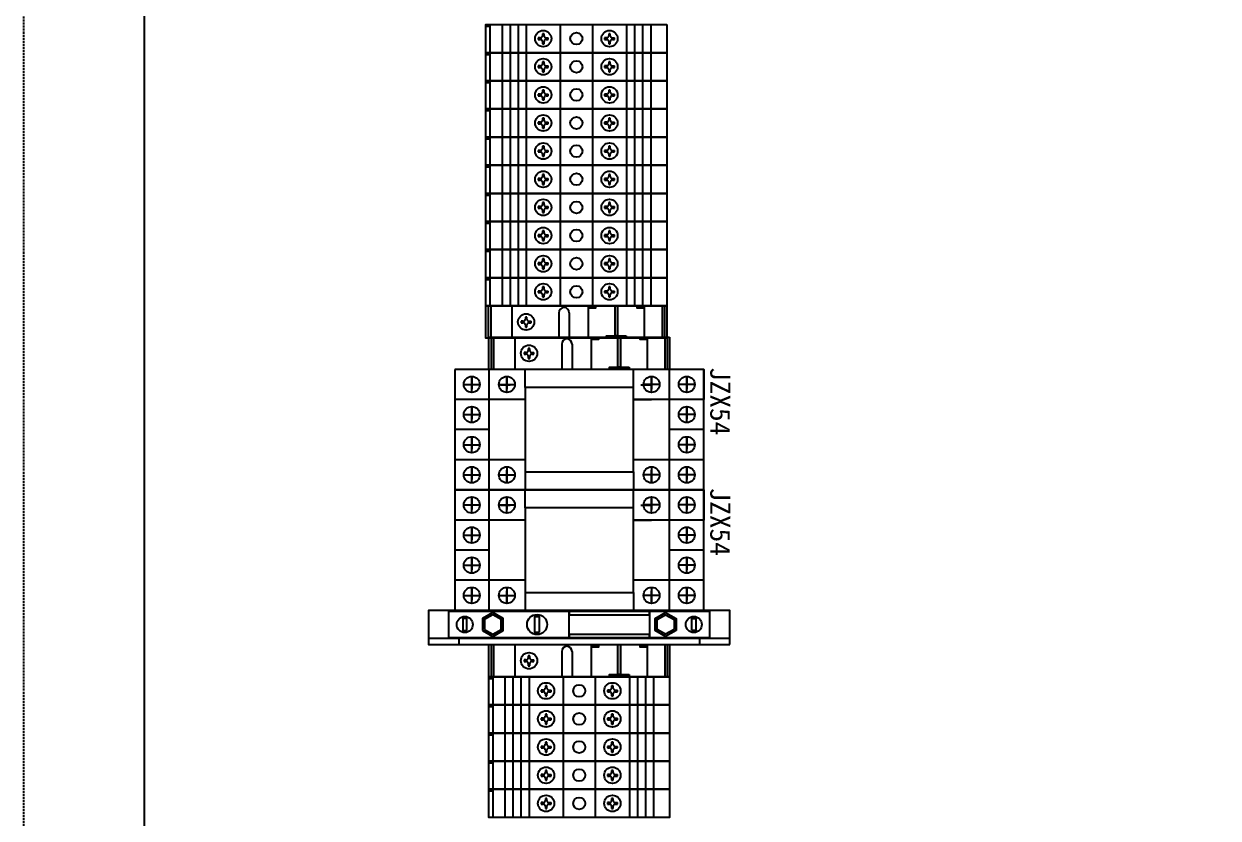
# Model space of a CAD drawing. Extents: x 390280 to 390880, y 357233 to 358033.
# Drawn here: x 390279.7 to 390576.9, y 357500.6 to 357698.2 of the extents above; entities that cross this region are included whole.
import ezdxf

# ---------------------------------------------------------------- set-up
doc = ezdxf.new("R2010")
doc.units = 0
doc.header["$MEASUREMENT"] = 0
for name, pattern in [('ACAD_ISO02W100', [15, 12, -3]), ('DASHED', [0.75, 0.5, -0.25]), ('HIDDEN2', [4.7625, 3.175, -1.5875])]:
    doc.linetypes.add(name, pattern=pattern)
for name, color, linetype in [('DRAW', 123, 'Continuous'), ('Layer1', 7, 'Continuous'), ('布置图', 30, 'Continuous'), ('文字', 3, 'Continuous'), ('柜体', 130, 'Continuous')]:
    doc.layers.add(name, color=color, linetype=linetype)

# ---------------------------------------------------------------- blocks, each defined once
blk = doc.blocks.new('121530891323deb898-3182-4c05-8ed8-cacf246d68dd')
for points in [[(4.73, -130.7), (4.73, -130.1), (2.98, -130.1), (2.98, -130.7)], [(9.59, -137.55), (10.25, -137.55), (10.25, -130.1), (9.59, -130.1)], [(15.12, -130.1), (15.12, -130.7), (16.87, -130.7), (16.87, -130.1)], [(7.47, -137.55), (7.47, -138.1), (12.38, -138.1), (12.38, -137.55)]]:
    blk.add_hatch(color=7).paths.add_polyline_path(points)
at = {"color": 1}
for p, q in [((-21.53, -60.59), (-22.53, -60.59)), ((-21.53, -60.09), (-21.53, -67.09)), ((-18.53, -60.09), (-18.53, -67.09)), ((-16.53, -60.09), (-16.53, -67.09)), ((-14.53, -60.09), (-14.53, -67.09)), ((-12.53, -60.09), (-12.53, -67.09)), ((-4.03, -60.09), (-4.03, -67.09)), ((3.97, -60.09), (3.97, -67.09)), ((12.47, -60.09), (12.47, -67.09)), ((14.47, -60.09), (14.47, -67.09)), ((16.47, -60.09), (16.47, -67.09)), ((18.47, -60.09), (18.47, -67.09)), ((-21.53, -95.09), (-21.53, -102.1)), ((-18.53, -95.09), (-18.53, -102.1)), ((-16.53, -95.09), (-16.53, -102.1)), ((-14.53, -95.09), (-14.53, -102.1)), ((-12.53, -95.09), (-12.53, -102.1)), ((-4.03, -95.09), (-4.03, -102.1)), ((3.97, -95.09), (3.97, -102.1)), ((12.47, -95.09), (12.47, -102.1)), ((14.47, -95.09), (14.47, -102.1)), ((16.47, -95.09), (16.47, -102.1)), ((18.47, -95.09), (18.47, -102.1)), ((-21.53, -95.59), (-22.53, -95.59))]:
    blk.add_line(p, q, dxfattribs=at)
at = {"color": 7}
for p, q in [((-21.53, -67.59), (-22.53, -67.59)), ((-21.53, -67.09), (-21.53, -74.09)), ((-18.53, -67.09), (-18.53, -74.09)), ((-16.53, -67.09), (-16.53, -74.09)), ((-14.53, -67.09), (-14.53, -74.09)), ((-12.53, -67.09), (-12.53, -74.09)), ((-4.03, -67.09), (-4.03, -74.09)), ((3.97, -67.09), (3.97, -74.09)), ((12.47, -67.09), (12.47, -74.09)), ((14.47, -67.09), (14.47, -74.09)), ((16.47, -67.09), (16.47, -74.09)), ((18.47, -67.09), (18.47, -74.09)), ((-21.53, -81.59), (-22.53, -81.59)), ((-21.53, -81.09), (-21.53, -88.09)), ((-18.53, -81.09), (-18.53, -88.09)), ((-16.53, -81.09), (-16.53, -88.09)), ((-14.53, -81.09), (-14.53, -88.09)), ((-12.53, -81.09), (-12.53, -88.09)), ((-4.03, -81.09), (-4.03, -88.09)), ((3.97, -81.09), (3.97, -88.09)), ((12.47, -81.09), (12.47, -88.09)), ((14.47, -81.09), (14.47, -88.09)), ((16.47, -81.09), (16.47, -88.09)), ((18.47, -81.09), (18.47, -88.09)), ((-21.53, -102.6), (-22.53, -102.6)), ((-21.53, -102.1), (-21.53, -109.1)), ((-18.53, -102.1), (-18.53, -109.1)), ((-16.53, -102.1), (-16.53, -109.1)), ((-14.53, -102.1), (-14.53, -109.1)), ((-12.53, -102.1), (-12.53, -109.1)), ((-4.03, -102.1), (-4.03, -109.1)), ((3.97, -102.1), (3.97, -109.1)), ((12.47, -102.1), (12.47, -109.1)), ((14.47, -102.1), (14.47, -109.1)), ((16.47, -102.1), (16.47, -109.1)), ((18.47, -102.1), (18.47, -109.1)), ((-21.53, -116.6), (-22.53, -116.6)), ((-21.53, -116.1), (-21.53, -123.1)), ((-18.53, -116.1), (-18.53, -123.1)), ((-16.53, -116.1), (-16.53, -123.1)), ((-14.53, -116.1), (-14.53, -123.1)), ((-12.53, -116.1), (-12.53, -123.1)), ((-4.03, -116.1), (-4.03, -123.1)), ((3.97, -116.1), (3.97, -123.1)), ((12.47, -116.1), (12.47, -123.1)), ((14.47, -116.1), (14.47, -123.1)), ((16.47, -116.1), (16.47, -123.1)), ((18.47, -116.1), (18.47, -123.1))]:
    blk.add_line(p, q, dxfattribs=at)
at = {"color": 4}
for p, q in [((-21.53, -74.09), (-21.53, -81.09)), ((-18.53, -74.09), (-18.53, -81.09)), ((-16.53, -74.09), (-16.53, -81.09)), ((-14.53, -74.09), (-14.53, -81.09)), ((-12.53, -74.09), (-12.53, -81.09)), ((-4.03, -74.09), (-4.03, -81.09)), ((3.97, -74.09), (3.97, -81.09)), ((12.47, -74.09), (12.47, -81.09)), ((14.47, -74.09), (14.47, -81.09)), ((16.47, -74.09), (16.47, -81.09)), ((18.47, -74.09), (18.47, -81.09)), ((-21.53, -74.59), (-22.53, -74.59)), ((-21.53, -109.6), (-22.53, -109.6)), ((-21.53, -109.1), (-21.53, -116.1)), ((-18.53, -109.1), (-18.53, -116.1)), ((-16.53, -109.1), (-16.53, -116.1)), ((-14.53, -109.1), (-14.53, -116.1)), ((-12.53, -109.1), (-12.53, -116.1)), ((-4.03, -109.1), (-4.03, -116.1)), ((3.97, -109.1), (3.97, -116.1)), ((12.47, -109.1), (12.47, -116.1)), ((14.47, -109.1), (14.47, -116.1)), ((16.47, -109.1), (16.47, -116.1)), ((18.47, -109.1), (18.47, -116.1))]:
    blk.add_line(p, q, dxfattribs=at)
at = {"color": 3}
for p, q in [((-21.53, -88.59), (-22.53, -88.59)), ((-21.53, -88.09), (-21.53, -95.09)), ((-18.53, -88.09), (-18.53, -95.09)), ((-16.53, -88.09), (-16.53, -95.09)), ((-14.53, -88.09), (-14.53, -95.09)), ((-12.53, -88.09), (-12.53, -95.09)), ((-4.03, -88.09), (-4.03, -95.09)), ((3.97, -88.09), (3.97, -95.09)), ((12.47, -88.09), (12.47, -95.09)), ((14.47, -88.09), (14.47, -95.09)), ((16.47, -88.09), (16.47, -95.09)), ((18.47, -88.09), (18.47, -95.09)), ((-21.53, -123.6), (-22.53, -123.6)), ((-21.53, -123.1), (-21.53, -130.1)), ((-18.53, -123.1), (-18.53, -130.1)), ((-16.53, -123.1), (-16.53, -130.1)), ((-14.53, -123.1), (-14.53, -130.1)), ((-12.53, -123.1), (-12.53, -130.1)), ((-4.03, -123.1), (-4.03, -130.1)), ((3.97, -123.1), (3.97, -130.1)), ((12.47, -123.1), (12.47, -130.1)), ((14.47, -123.1), (14.47, -130.1)), ((16.47, -123.1), (16.47, -130.1)), ((18.47, -123.1), (18.47, -130.1))]:
    blk.add_line(p, q, dxfattribs=at)
at = {"color": 0}
for p, q in [((-21.94, -130.1), (-21.94, -138.1)), ((-21.34, -130.1), (-21.34, -138.1)), ((-16.05, -130.1), (-16.05, -138.1)), ((21.3, -130.1), (21.3, -138.1)), ((21.89, -130.1), (21.89, -138.1)), ((-4.38, -131.8), (-4.38, -138.1)), ((-1.81, -131.8), (-1.81, -138.1))]:
    blk.add_line(p, q, dxfattribs=at)
at = {"color": 1}
for points in [[(22.47, -60.09), (22.47, -67.09), (-22.53, -67.09), (-22.53, -60.09)], [(22.47, -95.09), (22.47, -102.1), (-22.53, -102.1), (-22.53, -95.09)]]:
    blk.add_lwpolyline(points, close=True, dxfattribs=at)
at = {"color": 7}
for points in [[(22.47, -67.09), (22.47, -74.09), (-22.53, -74.09), (-22.53, -67.09)], [(22.47, -81.09), (22.47, -88.09), (-22.53, -88.09), (-22.53, -81.09)], [(22.47, -102.1), (22.47, -109.1), (-22.53, -109.1), (-22.53, -102.1)], [(22.47, -116.1), (22.47, -123.1), (-22.53, -123.1), (-22.53, -116.1)]]:
    blk.add_lwpolyline(points, close=True, dxfattribs=at)
at = {"color": 4}
for points in [[(22.47, -74.09), (22.47, -81.09), (-22.53, -81.09), (-22.53, -74.09)], [(22.47, -109.1), (22.47, -116.1), (-22.53, -116.1), (-22.53, -109.1)]]:
    blk.add_lwpolyline(points, close=True, dxfattribs=at)
at = {"color": 3}
for points in [[(22.47, -88.09), (22.47, -95.09), (-22.53, -95.09), (-22.53, -88.09)], [(22.47, -123.1), (22.47, -130.1), (-22.53, -130.1), (-22.53, -123.1)]]:
    blk.add_lwpolyline(points, close=True, dxfattribs=at)
at = {"color": 0}
for points in [[(22.47, -130.1), (22.47, -138.1), (-22.53, -138.1), (-22.53, -130.1)], [(16.87, -130.1), (16.87, -138.1), (2.98, -138.1), (2.98, -130.1)], [(4.73, -130.1), (4.73, -130.7), (2.98, -130.7), (2.98, -130.1)], [(10.25, -130.1), (10.25, -137.55), (9.59, -137.55), (9.59, -130.1)], [(16.87, -130.1), (16.87, -130.7), (15.12, -130.7), (15.12, -130.1)], [(12.38, -137.55), (12.38, -138.1), (7.47, -138.1), (7.47, -137.55)]]:
    blk.add_lwpolyline(points, close=True, dxfattribs=at)
at = {"color": 1}
for centre in [(-0.03, -63.59), (-0.03, -98.6)]:
    blk.add_circle(centre, 1.5, dxfattribs=at)
at = {"color": 7}
for centre in [(-0.03, -70.59), (-0.03, -84.59), (-0.03, -105.6), (-0.03, -119.6)]:
    blk.add_circle(centre, 1.5, dxfattribs=at)
at = {"color": 4}
for centre in [(-0.03, -77.59), (-0.03, -112.6)]:
    blk.add_circle(centre, 1.5, dxfattribs=at)
at = {"color": 3}
for centre in [(-0.03, -91.59), (-0.03, -126.6)]:
    blk.add_circle(centre, 1.5, dxfattribs=at)
at = {"color": 0}
blk.add_arc((-3.1, -131.8), 1.28, 0, 180, dxfattribs=at)
at = {"layer": 'Layer1', "color": 1, "lineweight": -3, "ltscale": 50}
for centre in [(-8.28, -63.59), (8.22, -63.59), (-8.28, -98.6), (8.22, -98.6)]:
    blk.add_circle(centre, 2.03, dxfattribs=at)
at = {"layer": 'Layer1', "color": 7, "lineweight": -3, "ltscale": 50}
for centre in [(-8.28, -70.59), (8.22, -70.59), (-8.28, -84.59), (8.22, -84.59), (-8.28, -105.6), (8.22, -105.6), (-8.28, -119.6), (8.22, -119.6), (-12.53, -134.1)]:
    blk.add_circle(centre, 2.03, dxfattribs=at)
at = {"layer": 'Layer1', "color": 4, "lineweight": -3, "ltscale": 50}
for centre in [(-8.28, -77.59), (8.22, -77.59), (-8.28, -112.6), (8.22, -112.6)]:
    blk.add_circle(centre, 2.03, dxfattribs=at)
at = {"layer": 'Layer1', "color": 3, "lineweight": -3, "ltscale": 50}
for centre in [(-8.28, -91.59), (8.22, -91.59), (-8.28, -126.6), (8.22, -126.6)]:
    blk.add_circle(centre, 2.03, dxfattribs=at)
at = {"layer": '文字', "color": 1, "linetype": 'ACAD_ISO02W100'}
for p, q in [((-8.47, -62.38), (-8.47, -62.89)), ((-8.08, -62.38), (-8.47, -62.38)), ((-8.08, -62.89), (-8.08, -62.38)), ((8.03, -62.38), (8.03, -62.89)), ((8.42, -62.38), (8.03, -62.38)), ((8.42, -62.89), (8.42, -62.38)), ((-8.98, -63.4), (-9.53, -63.4)), ((-9.53, -63.4), (-9.53, -63.8)), ((-9.53, -63.8), (-8.98, -63.8)), ((-8.47, -64.3), (-8.47, -64.86)), ((-8.47, -64.86), (-8.08, -64.86)), ((-8.08, -64.86), (-8.08, -64.3)), ((-7.57, -63.4), (-7.05, -63.4)), ((-7.57, -63.8), (-7.05, -63.8)), ((-7.05, -63.8), (-7.05, -63.4)), ((7.52, -63.4), (6.97, -63.4)), ((6.97, -63.4), (6.97, -63.8)), ((6.97, -63.8), (7.52, -63.8)), ((8.03, -64.3), (8.03, -64.86)), ((8.03, -64.86), (8.42, -64.86)), ((8.42, -64.86), (8.42, -64.3)), ((8.93, -63.4), (9.45, -63.4)), ((8.93, -63.8), (9.45, -63.8)), ((9.45, -63.8), (9.45, -63.4)), ((-8.47, -97.39), (-8.47, -97.9)), ((-8.08, -97.39), (-8.47, -97.39)), ((-8.08, -97.9), (-8.08, -97.39)), ((8.03, -97.39), (8.03, -97.9)), ((8.42, -97.39), (8.03, -97.39)), ((8.42, -97.9), (8.42, -97.39)), ((-8.98, -98.41), (-9.53, -98.41)), ((-9.53, -98.41), (-9.53, -98.8)), ((-9.53, -98.8), (-8.98, -98.8)), ((-8.47, -99.31), (-8.47, -99.86)), ((-8.47, -99.86), (-8.08, -99.86)), ((-8.08, -99.86), (-8.08, -99.31)), ((-7.57, -98.41), (-7.05, -98.41)), ((-7.57, -98.8), (-7.05, -98.8)), ((-7.05, -98.8), (-7.05, -98.41)), ((7.52, -98.41), (6.97, -98.41)), ((6.97, -98.41), (6.97, -98.8)), ((6.97, -98.8), (7.52, -98.8)), ((8.03, -99.31), (8.03, -99.86)), ((8.03, -99.86), (8.42, -99.86)), ((8.42, -99.86), (8.42, -99.31)), ((8.93, -98.41), (9.45, -98.41)), ((8.93, -98.8), (9.45, -98.8)), ((9.45, -98.8), (9.45, -98.41))]:
    blk.add_line(p, q, dxfattribs=at)
at = {"layer": '文字', "color": 7, "linetype": 'ACAD_ISO02W100'}
for p, q in [((-8.98, -70.4), (-9.53, -70.4)), ((-9.53, -70.4), (-9.53, -70.8)), ((-9.53, -70.8), (-8.98, -70.8)), ((-8.47, -69.38), (-8.47, -69.89)), ((-8.08, -69.38), (-8.47, -69.38)), ((-8.47, -71.31), (-8.47, -71.86)), ((-8.08, -69.89), (-8.08, -69.38)), ((-8.08, -71.86), (-8.08, -71.31)), ((-7.57, -70.4), (-7.05, -70.4)), ((-7.57, -70.8), (-7.05, -70.8)), ((-7.05, -70.8), (-7.05, -70.4)), ((7.52, -70.4), (6.97, -70.4)), ((6.97, -70.4), (6.97, -70.8)), ((6.97, -70.8), (7.52, -70.8)), ((8.03, -69.38), (8.03, -69.89)), ((8.42, -69.38), (8.03, -69.38)), ((8.03, -71.31), (8.03, -71.86)), ((8.42, -69.89), (8.42, -69.38)), ((8.42, -71.86), (8.42, -71.31)), ((8.93, -70.4), (9.45, -70.4)), ((8.93, -70.8), (9.45, -70.8)), ((9.45, -70.8), (9.45, -70.4)), ((-8.47, -71.86), (-8.08, -71.86)), ((8.03, -71.86), (8.42, -71.86)), ((-8.98, -84.41), (-9.53, -84.41)), ((-9.53, -84.41), (-9.53, -84.8)), ((-9.53, -84.8), (-8.98, -84.8)), ((-8.47, -83.39), (-8.47, -83.9)), ((-8.08, -83.39), (-8.47, -83.39)), ((-8.47, -85.31), (-8.47, -85.86)), ((-8.47, -85.86), (-8.08, -85.86)), ((-8.08, -83.9), (-8.08, -83.39)), ((-8.08, -85.86), (-8.08, -85.31)), ((-7.57, -84.41), (-7.05, -84.41)), ((-7.57, -84.8), (-7.05, -84.8)), ((-7.05, -84.8), (-7.05, -84.41)), ((7.52, -84.41), (6.97, -84.41)), ((6.97, -84.41), (6.97, -84.8)), ((6.97, -84.8), (7.52, -84.8)), ((8.03, -83.39), (8.03, -83.9)), ((8.42, -83.39), (8.03, -83.39)), ((8.03, -85.31), (8.03, -85.86)), ((8.03, -85.86), (8.42, -85.86)), ((8.42, -83.9), (8.42, -83.39)), ((8.42, -85.86), (8.42, -85.31)), ((8.93, -84.41), (9.45, -84.41)), ((8.93, -84.8), (9.45, -84.8)), ((9.45, -84.8), (9.45, -84.41)), ((-8.98, -105.41), (-9.53, -105.41)), ((-9.53, -105.41), (-9.53, -105.8)), ((-9.53, -105.8), (-8.98, -105.8)), ((-8.47, -104.39), (-8.47, -104.9)), ((-8.08, -104.39), (-8.47, -104.39)), ((-8.47, -106.31), (-8.47, -106.86)), ((-8.47, -106.86), (-8.08, -106.86)), ((-8.08, -104.9), (-8.08, -104.39)), ((-8.08, -106.86), (-8.08, -106.31)), ((-7.57, -105.41), (-7.05, -105.41)), ((-7.57, -105.8), (-7.05, -105.8)), ((-7.05, -105.8), (-7.05, -105.41)), ((7.52, -105.41), (6.97, -105.41)), ((6.97, -105.41), (6.97, -105.8)), ((6.97, -105.8), (7.52, -105.8)), ((8.03, -104.39), (8.03, -104.9)), ((8.42, -104.39), (8.03, -104.39)), ((8.03, -106.31), (8.03, -106.86)), ((8.03, -106.86), (8.42, -106.86)), ((8.42, -104.9), (8.42, -104.39)), ((8.42, -106.86), (8.42, -106.31)), ((8.93, -105.41), (9.45, -105.41)), ((8.93, -105.8), (9.45, -105.8)), ((9.45, -105.8), (9.45, -105.41)), ((-8.47, -118.39), (-8.47, -118.9)), ((-8.08, -118.39), (-8.47, -118.39)), ((-8.08, -118.9), (-8.08, -118.39)), ((8.03, -118.39), (8.03, -118.9)), ((8.42, -118.39), (8.03, -118.39)), ((8.42, -118.9), (8.42, -118.39)), ((-8.98, -119.41), (-9.53, -119.41)), ((-9.53, -119.41), (-9.53, -119.81)), ((-9.53, -119.81), (-8.98, -119.81)), ((-8.47, -120.32), (-8.47, -120.87)), ((-8.47, -120.87), (-8.08, -120.87)), ((-8.08, -120.87), (-8.08, -120.32)), ((-7.57, -119.41), (-7.05, -119.41)), ((-7.57, -119.81), (-7.05, -119.81)), ((-7.05, -119.81), (-7.05, -119.41)), ((7.52, -119.41), (6.97, -119.41)), ((6.97, -119.41), (6.97, -119.81)), ((6.97, -119.81), (7.52, -119.81)), ((8.03, -120.32), (8.03, -120.87)), ((8.03, -120.87), (8.42, -120.87)), ((8.42, -120.87), (8.42, -120.32)), ((8.93, -119.41), (9.45, -119.41)), ((8.93, -119.81), (9.45, -119.81)), ((9.45, -119.81), (9.45, -119.41)), ((-12.72, -132.9), (-12.72, -133.41)), ((-12.33, -132.9), (-12.72, -132.9)), ((-12.33, -133.41), (-12.33, -132.9)), ((-13.23, -133.91), (-13.78, -133.91)), ((-13.78, -133.91), (-13.78, -134.31)), ((-13.78, -134.31), (-13.23, -134.31)), ((-12.72, -134.82), (-12.72, -135.37)), ((-12.72, -135.37), (-12.33, -135.37)), ((-12.33, -135.37), (-12.33, -134.82)), ((-11.82, -133.91), (-11.3, -133.91)), ((-11.82, -134.31), (-11.3, -134.31)), ((-11.3, -134.31), (-11.3, -133.91))]:
    blk.add_line(p, q, dxfattribs=at)
at = {"layer": '文字', "color": 4, "linetype": 'ACAD_ISO02W100'}
for p, q in [((-8.47, -76.39), (-8.47, -76.9)), ((-8.08, -76.39), (-8.47, -76.39)), ((-8.08, -76.9), (-8.08, -76.39)), ((8.03, -76.39), (8.03, -76.9)), ((8.42, -76.39), (8.03, -76.39)), ((8.42, -76.9), (8.42, -76.39)), ((-8.98, -77.4), (-9.53, -77.4)), ((-9.53, -77.4), (-9.53, -77.8)), ((-9.53, -77.8), (-8.98, -77.8)), ((-8.47, -78.31), (-8.47, -78.86)), ((-8.47, -78.86), (-8.08, -78.86)), ((-8.08, -78.86), (-8.08, -78.31)), ((-7.57, -77.4), (-7.05, -77.4)), ((-7.57, -77.8), (-7.05, -77.8)), ((-7.05, -77.8), (-7.05, -77.4)), ((7.52, -77.4), (6.97, -77.4)), ((6.97, -77.4), (6.97, -77.8)), ((6.97, -77.8), (7.52, -77.8)), ((8.03, -78.31), (8.03, -78.86)), ((8.03, -78.86), (8.42, -78.86)), ((8.42, -78.86), (8.42, -78.31)), ((8.93, -77.4), (9.45, -77.4)), ((8.93, -77.8), (9.45, -77.8)), ((9.45, -77.8), (9.45, -77.4)), ((-8.98, -112.41), (-9.53, -112.41)), ((-9.53, -112.41), (-9.53, -112.81)), ((-9.53, -112.81), (-8.98, -112.81)), ((-8.47, -111.39), (-8.47, -111.9)), ((-8.08, -111.39), (-8.47, -111.39)), ((-8.08, -111.9), (-8.08, -111.39)), ((-7.57, -112.41), (-7.05, -112.41)), ((-7.57, -112.81), (-7.05, -112.81)), ((-7.05, -112.81), (-7.05, -112.41)), ((7.52, -112.41), (6.97, -112.41)), ((6.97, -112.41), (6.97, -112.81)), ((6.97, -112.81), (7.52, -112.81)), ((8.03, -111.39), (8.03, -111.9)), ((8.42, -111.39), (8.03, -111.39)), ((8.42, -111.9), (8.42, -111.39)), ((8.93, -112.41), (9.45, -112.41)), ((8.93, -112.81), (9.45, -112.81)), ((9.45, -112.81), (9.45, -112.41)), ((-8.47, -113.31), (-8.47, -113.87)), ((-8.47, -113.87), (-8.08, -113.87)), ((-8.08, -113.87), (-8.08, -113.31)), ((8.03, -113.31), (8.03, -113.87)), ((8.03, -113.87), (8.42, -113.87)), ((8.42, -113.87), (8.42, -113.31))]:
    blk.add_line(p, q, dxfattribs=at)
at = {"layer": '文字', "color": 3, "linetype": 'ACAD_ISO02W100'}
for p, q in [((-8.98, -91.41), (-9.53, -91.41)), ((-9.53, -91.41), (-9.53, -91.8)), ((-9.53, -91.8), (-8.98, -91.8)), ((-8.47, -90.39), (-8.47, -90.9)), ((-8.08, -90.39), (-8.47, -90.39)), ((-8.08, -90.9), (-8.08, -90.39)), ((-7.57, -91.41), (-7.05, -91.41)), ((-7.57, -91.8), (-7.05, -91.8)), ((-7.05, -91.8), (-7.05, -91.41)), ((7.52, -91.41), (6.97, -91.41)), ((6.97, -91.41), (6.97, -91.8)), ((6.97, -91.8), (7.52, -91.8)), ((8.03, -90.39), (8.03, -90.9)), ((8.42, -90.39), (8.03, -90.39)), ((8.42, -90.9), (8.42, -90.39)), ((8.93, -91.41), (9.45, -91.41)), ((8.93, -91.8), (9.45, -91.8)), ((9.45, -91.8), (9.45, -91.41)), ((-8.47, -92.31), (-8.47, -92.86)), ((-8.47, -92.86), (-8.08, -92.86)), ((-8.08, -92.86), (-8.08, -92.31)), ((8.03, -92.31), (8.03, -92.86)), ((8.03, -92.86), (8.42, -92.86)), ((8.42, -92.86), (8.42, -92.31)), ((-8.98, -126.41), (-9.53, -126.41)), ((-9.53, -126.41), (-9.53, -126.81)), ((-9.53, -126.81), (-8.98, -126.81)), ((-8.47, -125.4), (-8.47, -125.91)), ((-8.08, -125.4), (-8.47, -125.4)), ((-8.47, -127.32), (-8.47, -127.87)), ((-8.08, -125.91), (-8.08, -125.4)), ((-8.08, -127.87), (-8.08, -127.32)), ((-7.57, -126.41), (-7.05, -126.41)), ((-7.57, -126.81), (-7.05, -126.81)), ((-7.05, -126.81), (-7.05, -126.41)), ((7.52, -126.41), (6.97, -126.41)), ((6.97, -126.41), (6.97, -126.81)), ((6.97, -126.81), (7.52, -126.81)), ((8.03, -125.4), (8.03, -125.91)), ((8.42, -125.4), (8.03, -125.4)), ((8.03, -127.32), (8.03, -127.87)), ((8.42, -125.91), (8.42, -125.4)), ((8.42, -127.87), (8.42, -127.32)), ((8.93, -126.41), (9.45, -126.41)), ((8.93, -126.81), (9.45, -126.81)), ((9.45, -126.81), (9.45, -126.41)), ((-8.47, -127.87), (-8.08, -127.87)), ((8.03, -127.87), (8.42, -127.87))]:
    blk.add_line(p, q, dxfattribs=at)
at = {"layer": '文字', "color": 1, "linetype": 'ACAD_ISO02W100'}
for centre, start, end in [((-8.98, -62.89), 270, 0), ((-8.98, -64.3), 0, 90), ((-7.57, -62.89), 180, 270), ((-7.57, -64.3), 90, 180), ((7.52, -62.89), 270, 0), ((7.52, -64.3), 0, 90), ((8.93, -62.89), 180, 270), ((8.93, -64.3), 90, 180), ((-8.98, -97.9), 270, 0), ((-7.57, -97.9), 180, 270), ((7.52, -97.9), 270, 0), ((8.93, -97.9), 180, 270), ((-8.98, -99.31), 0, 90), ((-7.57, -99.31), 90, 180), ((7.52, -99.31), 0, 90), ((8.93, -99.31), 90, 180)]:
    blk.add_arc(centre, 0.509, start, end, dxfattribs=at)
at = {"layer": '文字', "color": 7, "linetype": 'ACAD_ISO02W100'}
for centre, start, end in [((-8.98, -69.89), 270, 0), ((-8.98, -71.31), 0, 90), ((-7.57, -69.89), 180, 270), ((-7.57, -71.31), 90, 180), ((7.52, -69.89), 270, 0), ((7.52, -71.31), 0, 90), ((8.93, -69.89), 180, 270), ((8.93, -71.31), 90, 180), ((-8.98, -83.9), 270, 0), ((-8.98, -85.31), 0, 90), ((-7.57, -83.9), 180, 270), ((-7.57, -85.31), 90, 180), ((7.52, -83.9), 270, 0), ((7.52, -85.31), 0, 90), ((8.93, -83.9), 180, 270), ((8.93, -85.31), 90, 180), ((-8.98, -104.9), 270, 0), ((-8.98, -106.31), 0, 90), ((-7.57, -104.9), 180, 270), ((-7.57, -106.31), 90, 180), ((7.52, -104.9), 270, 0), ((7.52, -106.31), 0, 90), ((8.93, -104.9), 180, 270), ((8.93, -106.31), 90, 180), ((-8.98, -118.9), 270, 0), ((-8.98, -120.32), 0, 90), ((-7.57, -118.9), 180, 270), ((-7.57, -120.32), 90, 180), ((7.52, -118.9), 270, 0), ((7.52, -120.32), 0, 90), ((8.93, -118.9), 180, 270), ((8.93, -120.32), 90, 180), ((-13.23, -133.41), 270, 0), ((-11.82, -133.41), 180, 270), ((-13.23, -134.82), 0, 90), ((-11.82, -134.82), 90, 180)]:
    blk.add_arc(centre, 0.509, start, end, dxfattribs=at)
at = {"layer": '文字', "color": 4, "linetype": 'ACAD_ISO02W100'}
for centre, start, end in [((-8.98, -76.9), 270, 0), ((-7.57, -76.9), 180, 270), ((7.52, -76.9), 270, 0), ((8.93, -76.9), 180, 270), ((-8.98, -78.31), 0, 90), ((-7.57, -78.31), 90, 180), ((7.52, -78.31), 0, 90), ((8.93, -78.31), 90, 180), ((-8.98, -111.9), 270, 0), ((-8.98, -113.31), 0, 90), ((-7.57, -111.9), 180, 270), ((-7.57, -113.31), 90, 180), ((7.52, -111.9), 270, 0), ((7.52, -113.31), 0, 90), ((8.93, -111.9), 180, 270), ((8.93, -113.31), 90, 180)]:
    blk.add_arc(centre, 0.509, start, end, dxfattribs=at)
at = {"layer": '文字', "color": 3, "linetype": 'ACAD_ISO02W100'}
for centre, start, end in [((-8.98, -90.9), 270, 0), ((-8.98, -92.31), 0, 90), ((-7.57, -90.9), 180, 270), ((-7.57, -92.31), 90, 180), ((7.52, -90.9), 270, 0), ((7.52, -92.31), 0, 90), ((8.93, -90.9), 180, 270), ((8.93, -92.31), 90, 180), ((-8.98, -125.91), 270, 0), ((-8.98, -127.32), 0, 90), ((-7.57, -125.91), 180, 270), ((-7.57, -127.32), 90, 180), ((7.52, -125.91), 270, 0), ((7.52, -127.32), 0, 90), ((8.93, -125.91), 180, 270), ((8.93, -127.32), 90, 180)]:
    blk.add_arc(centre, 0.509, start, end, dxfattribs=at)
blk = doc.blocks.new('163446495003f96b0b-b6e6-4e75-8d69-6ad8d1e20548')
for points in [[(4.73, 137.5), (4.73, 138.1), (2.98, 138.1), (2.98, 137.5)], [(9.59, 130.65), (10.25, 130.65), (10.25, 138.1), (9.59, 138.1)], [(15.12, 138.1), (15.12, 137.5), (16.87, 137.5), (16.87, 138.1)], [(7.47, 130.65), (7.47, 130.1), (12.38, 130.1), (12.38, 130.65)], [(4.73, 61), (4.73, 61.6), (2.98, 61.6), (2.98, 61)], [(9.59, 54.15), (10.25, 54.15), (10.25, 61.6), (9.59, 61.6)], [(15.12, 61.6), (15.12, 61), (16.87, 61), (16.87, 61.6)], [(7.47, 54.15), (7.47, 53.6), (12.38, 53.6), (12.38, 54.15)]]:
    blk.add_hatch(color=7).paths.add_polyline_path(points)
at = {"color": 0}
for p, q in [((-21.94, 138.1), (-21.94, 130.1)), ((-21.34, 138.1), (-21.34, 130.1)), ((-16.05, 138.1), (-16.05, 130.1)), ((21.3, 138.1), (21.3, 130.1)), ((21.89, 138.1), (21.89, 130.1)), ((-4.38, 136.4), (-4.38, 130.1)), ((-1.81, 136.4), (-1.81, 130.1)), ((-21.94, 61.6), (-21.94, 53.6)), ((-21.34, 61.6), (-21.34, 53.6)), ((-16.05, 61.6), (-16.05, 53.6)), ((-4.38, 59.9), (-4.38, 53.6)), ((-1.81, 59.9), (-1.81, 53.6)), ((21.3, 61.6), (21.3, 53.6)), ((21.89, 61.6), (21.89, 53.6))]:
    blk.add_line(p, q, dxfattribs=at)
at = {"color": 1}
for p, q in [((-21.53, 53.6), (-21.53, 46.6)), ((-18.53, 53.6), (-18.53, 46.6)), ((-16.53, 53.6), (-16.53, 46.6)), ((-14.53, 53.6), (-14.53, 46.6)), ((-12.53, 53.6), (-12.53, 46.6)), ((-4.03, 53.6), (-4.03, 46.6)), ((3.97, 53.6), (3.97, 46.6)), ((12.47, 53.6), (12.47, 46.6)), ((14.47, 53.6), (14.47, 46.6)), ((16.47, 53.6), (16.47, 46.6)), ((18.47, 53.6), (18.47, 46.6)), ((-21.53, 53.1), (-22.53, 53.1))]:
    blk.add_line(p, q, dxfattribs=at)
at = {"color": 7}
for p, q in [((-21.53, 46.1), (-22.53, 46.1)), ((-21.53, 46.6), (-21.53, 39.6)), ((-18.53, 46.6), (-18.53, 39.6)), ((-16.53, 46.6), (-16.53, 39.6)), ((-14.53, 46.6), (-14.53, 39.6)), ((-12.53, 46.6), (-12.53, 39.6)), ((-4.03, 46.6), (-4.03, 39.6)), ((3.97, 46.6), (3.97, 39.6)), ((12.47, 46.6), (12.47, 39.6)), ((14.47, 46.6), (14.47, 39.6)), ((16.47, 46.6), (16.47, 39.6)), ((18.47, 46.6), (18.47, 39.6)), ((-21.53, 32.1), (-22.53, 32.1)), ((-21.53, 32.6), (-21.53, 25.6)), ((-18.53, 32.6), (-18.53, 25.6)), ((-16.53, 32.6), (-16.53, 25.6)), ((-14.53, 32.6), (-14.53, 25.6)), ((-12.53, 32.6), (-12.53, 25.6)), ((-4.03, 32.6), (-4.03, 25.6)), ((3.97, 32.6), (3.97, 25.6)), ((12.47, 32.6), (12.47, 25.6)), ((14.47, 32.6), (14.47, 25.6)), ((16.47, 32.6), (16.47, 25.6)), ((18.47, 32.6), (18.47, 25.6))]:
    blk.add_line(p, q, dxfattribs=at)
at = {"color": 4}
for p, q in [((-21.53, 39.1), (-22.53, 39.1)), ((-21.53, 39.6), (-21.53, 32.6)), ((-18.53, 39.6), (-18.53, 32.6)), ((-16.53, 39.6), (-16.53, 32.6)), ((-14.53, 39.6), (-14.53, 32.6)), ((-12.53, 39.6), (-12.53, 32.6)), ((-4.03, 39.6), (-4.03, 32.6)), ((3.97, 39.6), (3.97, 32.6)), ((12.47, 39.6), (12.47, 32.6)), ((14.47, 39.6), (14.47, 32.6)), ((16.47, 39.6), (16.47, 32.6)), ((18.47, 39.6), (18.47, 32.6))]:
    blk.add_line(p, q, dxfattribs=at)
at = {"color": 3}
for p, q in [((-21.53, 25.1), (-22.53, 25.1)), ((-21.53, 25.6), (-21.53, 18.59)), ((-18.53, 25.6), (-18.53, 18.59)), ((-16.53, 25.6), (-16.53, 18.59)), ((-14.53, 25.6), (-14.53, 18.59)), ((-12.53, 25.6), (-12.53, 18.59)), ((-4.03, 25.6), (-4.03, 18.59)), ((3.97, 25.6), (3.97, 18.59)), ((12.47, 25.6), (12.47, 18.59)), ((14.47, 25.6), (14.47, 18.59)), ((16.47, 25.6), (16.47, 18.59)), ((18.47, 25.6), (18.47, 18.59))]:
    blk.add_line(p, q, dxfattribs=at)
at = {"color": 0}
for points in [[(22.47, 138.1), (22.47, 130.1), (-22.53, 130.1), (-22.53, 138.1)], [(16.87, 138.1), (16.87, 130.1), (2.98, 130.1), (2.98, 138.1)], [(4.73, 138.1), (4.73, 137.5), (2.98, 137.5), (2.98, 138.1)], [(10.25, 138.1), (10.25, 130.65), (9.59, 130.65), (9.59, 138.1)], [(16.87, 138.1), (16.87, 137.5), (15.12, 137.5), (15.12, 138.1)], [(12.38, 130.65), (12.38, 130.1), (7.47, 130.1), (7.47, 130.65)], [(22.47, 61.6), (22.47, 53.6), (-22.53, 53.6), (-22.53, 61.6)], [(16.87, 61.6), (16.87, 53.6), (2.98, 53.6), (2.98, 61.6)], [(4.73, 61.6), (4.73, 61), (2.98, 61), (2.98, 61.6)], [(10.25, 61.6), (10.25, 54.15), (9.59, 54.15), (9.59, 61.6)], [(16.87, 61.6), (16.87, 61), (15.12, 61), (15.12, 61.6)], [(12.38, 54.15), (12.38, 53.6), (7.47, 53.6), (7.47, 54.15)]]:
    blk.add_lwpolyline(points, close=True, dxfattribs=at)
at = {"color": 1}
blk.add_lwpolyline([(22.47, 53.6), (22.47, 46.6), (-22.53, 46.6), (-22.53, 53.6)], close=True, dxfattribs=at)
at = {"color": 7}
for points in [[(22.47, 46.6), (22.47, 39.6), (-22.53, 39.6), (-22.53, 46.6)], [(22.47, 32.6), (22.47, 25.6), (-22.53, 25.6), (-22.53, 32.6)]]:
    blk.add_lwpolyline(points, close=True, dxfattribs=at)
at = {"color": 4}
blk.add_lwpolyline([(22.47, 39.6), (22.47, 32.6), (-22.53, 32.6), (-22.53, 39.6)], close=True, dxfattribs=at)
at = {"color": 3}
blk.add_lwpolyline([(22.47, 25.6), (22.47, 18.59), (-22.53, 18.59), (-22.53, 25.6)], close=True, dxfattribs=at)
at = {"color": 1}
blk.add_circle((-0.03, 50.1), 1.5, dxfattribs=at)
at = {"color": 7}
for centre in [(-0.03, 43.1), (-0.03, 29.1)]:
    blk.add_circle(centre, 1.5, dxfattribs=at)
at = {"color": 4}
blk.add_circle((-0.03, 36.1), 1.5, dxfattribs=at)
at = {"color": 3}
blk.add_circle((-0.03, 22.09), 1.5, dxfattribs=at)
at = {"color": 0}
for centre in [(-3.1, 136.4), (-3.1, 59.9)]:
    blk.add_arc(centre, 1.28, 0, 180, dxfattribs=at)
at = {"layer": 'DRAW', "color": 7, "ltscale": 0.3}
for points in [[(37.47, 61.6), (37.47, 70.1), (-37.53, 70.1), (-37.53, 61.6)], [(-2.53, 63.35), (-2.53, 69.85), (-32.53, 69.85), (-32.53, 63.35)], [(-24.13, 65.1), (-21.53, 63.6), (-18.93, 65.1), (-18.93, 68.1), (-21.53, 69.6), (-24.13, 68.1)], [(-23.63, 65.39), (-21.53, 64.18), (-19.43, 65.39), (-19.43, 67.81), (-21.53, 69.02), (-23.63, 67.81)], [(-9.9, 64.73), (-9.9, 68.48), (-11.15, 68.48), (-11.15, 64.73)], [(17.47, 69.05), (17.47, 69.85), (-2.53, 69.85), (-2.53, 69.05)], [(32.47, 63.35), (32.47, 69.85), (17.47, 69.85), (17.47, 63.35)], [(24.07, 65.1), (21.47, 63.6), (18.87, 65.1), (18.87, 68.1), (21.47, 69.6), (24.07, 68.1)], [(23.57, 65.39), (21.47, 64.18), (19.37, 65.39), (19.37, 67.81), (21.47, 69.02), (23.57, 67.81)], [(-28.03, 65.1), (-28.03, 68.1), (-29.03, 68.1), (-29.03, 65.1)], [(27.97, 65.1), (27.97, 68.1), (28.97, 68.1), (28.97, 65.1)], [(37.47, 61.6), (37.47, 63.1), (-37.53, 63.1), (-37.53, 61.6)], [(29.97, 61.6), (29.97, 63.1), (-30.03, 63.1), (-30.03, 61.6)], [(17.47, 63.35), (17.47, 64.15), (-2.53, 64.15), (-2.53, 63.35)]]:
    blk.add_lwpolyline(points, close=True, dxfattribs=at)
for centre, radius in [((-28.53, 66.6), 2), ((-10.53, 66.6), 2.5), ((28.47, 66.6), 2)]:
    blk.add_circle(centre, radius, dxfattribs=at)
at = {"layer": 'Layer1', "color": 7, "lineweight": -3, "ltscale": 50}
for centre in [(-12.53, 134.1), (-12.53, 57.6), (-8.28, 43.1), (8.22, 43.1), (-8.28, 29.1), (8.22, 29.1)]:
    blk.add_circle(centre, 2.03, dxfattribs=at)
at = {"layer": 'Layer1', "color": 1, "lineweight": -3, "ltscale": 50}
for centre in [(-8.28, 50.1), (8.22, 50.1)]:
    blk.add_circle(centre, 2.03, dxfattribs=at)
at = {"layer": 'Layer1', "color": 4, "lineweight": -3, "ltscale": 50}
for centre in [(-8.28, 36.1), (8.22, 36.1)]:
    blk.add_circle(centre, 2.03, dxfattribs=at)
at = {"layer": 'Layer1', "color": 3, "lineweight": -3, "ltscale": 50}
for centre in [(-8.28, 22.09), (8.22, 22.09)]:
    blk.add_circle(centre, 2.03, dxfattribs=at)
at = {"layer": '文字', "color": 7, "linetype": 'ACAD_ISO02W100'}
for p, q in [((-13.23, 134.29), (-13.78, 134.29)), ((-13.78, 134.29), (-13.78, 133.89)), ((-13.78, 133.89), (-13.23, 133.89)), ((-12.72, 135.31), (-12.72, 134.8)), ((-12.33, 135.31), (-12.72, 135.31)), ((-12.33, 134.8), (-12.33, 135.31)), ((-11.82, 134.29), (-11.3, 134.29)), ((-11.82, 133.89), (-11.3, 133.89)), ((-11.3, 133.89), (-11.3, 134.29)), ((-12.72, 133.39), (-12.72, 132.83)), ((-12.72, 132.83), (-12.33, 132.83)), ((-12.33, 132.83), (-12.33, 133.39)), ((-13.23, 57.79), (-13.78, 57.79)), ((-13.78, 57.79), (-13.78, 57.39)), ((-13.78, 57.39), (-13.23, 57.39)), ((-12.72, 58.81), (-12.72, 58.3)), ((-12.33, 58.81), (-12.72, 58.81)), ((-12.72, 56.89), (-12.72, 56.33)), ((-12.33, 58.3), (-12.33, 58.81)), ((-12.33, 56.33), (-12.33, 56.89)), ((-11.82, 57.79), (-11.3, 57.79)), ((-11.82, 57.39), (-11.3, 57.39)), ((-11.3, 57.39), (-11.3, 57.79)), ((-12.72, 56.33), (-12.33, 56.33)), ((-8.98, 43.29), (-9.53, 43.29)), ((-9.53, 43.29), (-9.53, 42.89)), ((-9.53, 42.89), (-8.98, 42.89)), ((-8.47, 44.3), (-8.47, 43.8)), ((-8.08, 44.3), (-8.47, 44.3)), ((-8.47, 42.38), (-8.47, 41.83)), ((-8.47, 41.83), (-8.08, 41.83)), ((-8.08, 43.8), (-8.08, 44.3)), ((-8.08, 41.83), (-8.08, 42.38)), ((-7.57, 43.29), (-7.05, 43.29)), ((-7.57, 42.89), (-7.05, 42.89)), ((-7.05, 42.89), (-7.05, 43.29)), ((7.52, 43.29), (6.97, 43.29)), ((6.97, 43.29), (6.97, 42.89)), ((6.97, 42.89), (7.52, 42.89)), ((8.03, 44.3), (8.03, 43.8)), ((8.42, 44.3), (8.03, 44.3)), ((8.03, 42.38), (8.03, 41.83)), ((8.03, 41.83), (8.42, 41.83)), ((8.42, 43.8), (8.42, 44.3)), ((8.42, 41.83), (8.42, 42.38)), ((8.93, 43.29), (9.45, 43.29)), ((8.93, 42.89), (9.45, 42.89)), ((9.45, 42.89), (9.45, 43.29)), ((-8.47, 30.3), (-8.47, 29.79)), ((-8.08, 30.3), (-8.47, 30.3)), ((-8.08, 29.79), (-8.08, 30.3)), ((8.03, 30.3), (8.03, 29.79)), ((8.42, 30.3), (8.03, 30.3)), ((8.42, 29.79), (8.42, 30.3)), ((-8.98, 29.28), (-9.53, 29.28)), ((-9.53, 29.28), (-9.53, 28.89)), ((-9.53, 28.89), (-8.98, 28.89)), ((-8.47, 28.38), (-8.47, 27.83)), ((-8.47, 27.83), (-8.08, 27.83)), ((-8.08, 27.83), (-8.08, 28.38)), ((-7.57, 29.28), (-7.05, 29.28)), ((-7.57, 28.89), (-7.05, 28.89)), ((-7.05, 28.89), (-7.05, 29.28)), ((7.52, 29.28), (6.97, 29.28)), ((6.97, 29.28), (6.97, 28.89)), ((6.97, 28.89), (7.52, 28.89)), ((8.03, 28.38), (8.03, 27.83)), ((8.03, 27.83), (8.42, 27.83)), ((8.42, 27.83), (8.42, 28.38)), ((8.93, 29.28), (9.45, 29.28)), ((8.93, 28.89), (9.45, 28.89)), ((9.45, 28.89), (9.45, 29.28))]:
    blk.add_line(p, q, dxfattribs=at)
at = {"layer": '文字', "color": 1, "linetype": 'ACAD_ISO02W100'}
for p, q in [((-8.47, 51.31), (-8.47, 50.8)), ((-8.08, 51.31), (-8.47, 51.31)), ((-8.08, 50.8), (-8.08, 51.31)), ((8.03, 51.31), (8.03, 50.8)), ((8.42, 51.31), (8.03, 51.31)), ((8.42, 50.8), (8.42, 51.31)), ((-8.98, 50.29), (-9.53, 50.29)), ((-9.53, 50.29), (-9.53, 49.89)), ((-9.53, 49.89), (-8.98, 49.89)), ((-8.47, 49.38), (-8.47, 48.83)), ((-8.47, 48.83), (-8.08, 48.83)), ((-8.08, 48.83), (-8.08, 49.38)), ((-7.57, 50.29), (-7.05, 50.29)), ((-7.57, 49.89), (-7.05, 49.89)), ((-7.05, 49.89), (-7.05, 50.29)), ((7.52, 50.29), (6.97, 50.29)), ((6.97, 50.29), (6.97, 49.89)), ((6.97, 49.89), (7.52, 49.89)), ((8.03, 49.38), (8.03, 48.83)), ((8.03, 48.83), (8.42, 48.83)), ((8.42, 48.83), (8.42, 49.38)), ((8.93, 50.29), (9.45, 50.29)), ((8.93, 49.89), (9.45, 49.89)), ((9.45, 49.89), (9.45, 50.29))]:
    blk.add_line(p, q, dxfattribs=at)
at = {"layer": '文字', "color": 4, "linetype": 'ACAD_ISO02W100'}
for p, q in [((-8.98, 36.28), (-9.53, 36.28)), ((-9.53, 36.28), (-9.53, 35.89)), ((-9.53, 35.89), (-8.98, 35.89)), ((-8.47, 37.3), (-8.47, 36.79)), ((-8.08, 37.3), (-8.47, 37.3)), ((-8.08, 36.79), (-8.08, 37.3)), ((-7.57, 36.28), (-7.05, 36.28)), ((-7.57, 35.89), (-7.05, 35.89)), ((-7.05, 35.89), (-7.05, 36.28)), ((7.52, 36.28), (6.97, 36.28)), ((6.97, 36.28), (6.97, 35.89)), ((6.97, 35.89), (7.52, 35.89)), ((8.03, 37.3), (8.03, 36.79)), ((8.42, 37.3), (8.03, 37.3)), ((8.42, 36.79), (8.42, 37.3)), ((8.93, 36.28), (9.45, 36.28)), ((8.93, 35.89), (9.45, 35.89)), ((9.45, 35.89), (9.45, 36.28)), ((-8.47, 35.38), (-8.47, 34.83)), ((-8.47, 34.83), (-8.08, 34.83)), ((-8.08, 34.83), (-8.08, 35.38)), ((8.03, 35.38), (8.03, 34.83)), ((8.03, 34.83), (8.42, 34.83)), ((8.42, 34.83), (8.42, 35.38))]:
    blk.add_line(p, q, dxfattribs=at)
at = {"layer": '文字', "color": 3, "linetype": 'ACAD_ISO02W100'}
for p, q in [((-8.98, 22.28), (-9.53, 22.28)), ((-9.53, 22.28), (-9.53, 21.89)), ((-9.53, 21.89), (-8.98, 21.89)), ((-8.47, 23.3), (-8.47, 22.79)), ((-8.08, 23.3), (-8.47, 23.3)), ((-8.47, 21.38), (-8.47, 20.83)), ((-8.47, 20.83), (-8.08, 20.83)), ((-8.08, 22.79), (-8.08, 23.3)), ((-8.08, 20.83), (-8.08, 21.38)), ((-7.57, 22.28), (-7.05, 22.28)), ((-7.57, 21.89), (-7.05, 21.89)), ((-7.05, 21.89), (-7.05, 22.28)), ((7.52, 22.28), (6.97, 22.28)), ((6.97, 22.28), (6.97, 21.89)), ((6.97, 21.89), (7.52, 21.89)), ((8.03, 23.3), (8.03, 22.79)), ((8.42, 23.3), (8.03, 23.3)), ((8.03, 21.38), (8.03, 20.83)), ((8.03, 20.83), (8.42, 20.83)), ((8.42, 22.79), (8.42, 23.3)), ((8.42, 20.83), (8.42, 21.38)), ((8.93, 22.28), (9.45, 22.28)), ((8.93, 21.89), (9.45, 21.89)), ((9.45, 21.89), (9.45, 22.28))]:
    blk.add_line(p, q, dxfattribs=at)
at = {"layer": '文字', "color": 7, "linetype": 'ACAD_ISO02W100'}
for centre, start, end in [((-13.23, 134.8), 270, 0), ((-13.23, 133.39), 0, 90), ((-11.82, 134.8), 180, 270), ((-11.82, 133.39), 90, 180), ((-13.23, 58.3), 270, 0), ((-13.23, 56.89), 0, 90), ((-11.82, 58.3), 180, 270), ((-11.82, 56.89), 90, 180), ((-8.98, 43.8), 270, 0), ((-8.98, 42.38), 0, 90), ((-7.57, 43.8), 180, 270), ((-7.57, 42.38), 90, 180), ((7.52, 43.8), 270, 0), ((7.52, 42.38), 0, 90), ((8.93, 43.8), 180, 270), ((8.93, 42.38), 90, 180), ((-8.98, 29.79), 270, 0), ((-7.57, 29.79), 180, 270), ((7.52, 29.79), 270, 0), ((8.93, 29.79), 180, 270), ((-8.98, 28.38), 0, 90), ((-7.57, 28.38), 90, 180), ((7.52, 28.38), 0, 90), ((8.93, 28.38), 90, 180)]:
    blk.add_arc(centre, 0.509, start, end, dxfattribs=at)
at = {"layer": '文字', "color": 1, "linetype": 'ACAD_ISO02W100'}
for centre, start, end in [((-8.98, 50.8), 270, 0), ((-7.57, 50.8), 180, 270), ((7.52, 50.8), 270, 0), ((8.93, 50.8), 180, 270), ((-8.98, 49.38), 0, 90), ((-7.57, 49.38), 90, 180), ((7.52, 49.38), 0, 90), ((8.93, 49.38), 90, 180)]:
    blk.add_arc(centre, 0.509, start, end, dxfattribs=at)
at = {"layer": '文字', "color": 4, "linetype": 'ACAD_ISO02W100'}
for centre, start, end in [((-8.98, 36.79), 270, 0), ((-8.98, 35.38), 0, 90), ((-7.57, 36.79), 180, 270), ((-7.57, 35.38), 90, 180), ((7.52, 36.79), 270, 0), ((7.52, 35.38), 0, 90), ((8.93, 36.79), 180, 270), ((8.93, 35.38), 90, 180)]:
    blk.add_arc(centre, 0.509, start, end, dxfattribs=at)
at = {"layer": '文字', "color": 3, "linetype": 'ACAD_ISO02W100'}
for centre, start, end in [((-8.98, 22.79), 270, 0), ((-8.98, 21.38), 0, 90), ((-7.57, 22.79), 180, 270), ((-7.57, 21.38), 90, 180), ((7.52, 22.79), 270, 0), ((7.52, 21.38), 0, 90), ((8.93, 22.79), 180, 270), ((8.93, 21.38), 90, 180)]:
    blk.add_arc(centre, 0.509, start, end, dxfattribs=at)
at = {"layer": '柜体', "color": 3}
for p, q in [((-26.78, 128.35), (-26.78, 125.2)), ((-26.78, 124.35), (-26.78, 128.35)), ((-18.03, 124.35), (-18.03, 128.35)), ((-18.03, 128.35), (-18.03, 125.2)), ((17.97, 128.35), (17.97, 125.2)), ((17.97, 124.35), (17.97, 128.35)), ((26.72, 124.35), (26.72, 128.35)), ((26.72, 128.35), (26.72, 125.2)), ((-28.78, 126.35), (-24.78, 126.35)), ((19.97, 126.35), (15.97, 126.35)), ((28.72, 126.35), (24.72, 126.35)), ((-26.78, 116.85), (-26.78, 120.85)), ((-26.78, 120.85), (-26.78, 117.7)), ((26.72, 120.85), (26.72, 117.7)), ((26.72, 116.85), (26.72, 120.85)), ((-28.78, 118.85), (-24.78, 118.85)), ((28.72, 118.85), (24.72, 118.85)), ((-22.53, 115.1), (-31.03, 115.1)), ((-26.78, 113.35), (-26.78, 110.2)), ((-26.78, 109.35), (-26.78, 113.35)), ((26.72, 109.35), (26.72, 113.35)), ((26.72, 113.35), (26.72, 110.2)), ((-28.78, 111.35), (-24.78, 111.35)), ((28.72, 111.35), (24.72, 111.35)), ((-26.78, 101.85), (-26.78, 105.85)), ((-26.78, 105.85), (-26.78, 102.7)), ((-18.03, 105.85), (-18.03, 101.85)), ((-18.03, 101.85), (-18.03, 105)), ((17.97, 105.85), (17.97, 101.85)), ((17.97, 101.85), (17.97, 105)), ((26.72, 105.85), (26.72, 102.7)), ((26.72, 101.85), (26.72, 105.85)), ((-28.78, 103.85), (-24.78, 103.85)), ((19.97, 103.85), (15.97, 103.85)), ((28.72, 103.85), (24.72, 103.85)), ((-26.78, 98.35), (-26.78, 95.2)), ((-26.78, 94.35), (-26.78, 98.35)), ((-18.03, 94.35), (-18.03, 98.35)), ((-18.03, 98.35), (-18.03, 95.2)), ((17.97, 98.35), (17.97, 95.2)), ((17.97, 94.35), (17.97, 98.35)), ((26.72, 94.35), (26.72, 98.35)), ((26.72, 98.35), (26.72, 95.2)), ((-28.78, 96.35), (-24.78, 96.35)), ((19.97, 96.35), (15.97, 96.35)), ((28.72, 96.35), (24.72, 96.35)), ((-26.78, 86.85), (-26.78, 90.85)), ((-26.78, 90.85), (-26.78, 87.7)), ((26.72, 90.85), (26.72, 87.7)), ((26.72, 86.85), (26.72, 90.85)), ((-28.78, 88.85), (-24.78, 88.85)), ((28.72, 88.85), (24.72, 88.85)), ((-22.53, 85.1), (-31.03, 85.1)), ((-26.78, 83.35), (-26.78, 80.2)), ((-26.78, 79.35), (-26.78, 83.35)), ((26.72, 79.35), (26.72, 83.35)), ((26.72, 83.35), (26.72, 80.2)), ((-28.78, 81.35), (-24.78, 81.35)), ((28.72, 81.35), (24.72, 81.35)), ((-26.78, 71.85), (-26.78, 75.85)), ((-26.78, 75.85), (-26.78, 72.7)), ((-18.03, 75.85), (-18.03, 71.85)), ((-18.03, 71.85), (-18.03, 75)), ((17.97, 75.85), (17.97, 71.85)), ((17.97, 71.85), (17.97, 75)), ((26.72, 75.85), (26.72, 72.7)), ((26.72, 71.85), (26.72, 75.85)), ((-28.78, 73.85), (-24.78, 73.85)), ((19.97, 73.85), (15.97, 73.85)), ((28.72, 73.85), (24.72, 73.85))]:
    blk.add_line(p, q, dxfattribs=at)
at = {"layer": '柜体', "color": 1}
for p, q in [((-13.53, 125.6), (-13.53, 130.1)), ((13.47, 125.6), (13.47, 130.1)), ((30.97, 130.1), (30.97, 122.6)), ((-20.03, 126.35), (-16.03, 126.35)), ((-13.53, 122.6), (-31.03, 122.6)), ((13.47, 122.6), (17.97, 122.6)), ((30.97, 122.6), (13.47, 122.6)), ((30.97, 115.1), (22.47, 115.1)), ((-13.53, 107.6), (-31.03, 107.6)), ((30.97, 107.6), (13.47, 107.6)), ((-13.53, 104.6), (-13.53, 100.1)), ((13.47, 104.6), (13.47, 100.1)), ((-20.03, 103.85), (-16.03, 103.85)), ((-13.53, 95.6), (-13.53, 100.1)), ((13.47, 95.6), (13.47, 100.1)), ((30.97, 100.1), (30.97, 92.6)), ((-20.03, 96.35), (-16.03, 96.35)), ((-13.53, 92.6), (-31.03, 92.6)), ((13.47, 92.6), (17.97, 92.6)), ((30.97, 92.6), (13.47, 92.6)), ((30.97, 85.1), (22.47, 85.1)), ((-13.53, 77.6), (-31.03, 77.6)), ((30.97, 77.6), (13.47, 77.6)), ((-13.53, 74.6), (-13.53, 70.1)), ((13.47, 74.6), (13.47, 70.1)), ((-20.03, 73.85), (-16.03, 73.85))]:
    blk.add_line(p, q, dxfattribs=at)
at = {"layer": '柜体'}
for p, q in [((-17.19, 126.2), (-19.67, 126.2)), ((17.76, 126.2), (15.28, 126.2)), ((-17.19, 96.2), (-19.67, 96.2)), ((17.76, 96.2), (15.28, 96.2))]:
    blk.add_line(p, q, dxfattribs=at)
at = {"layer": '柜体', "color": 1}
for points in [[(-31.03, 130.1), (-31.03, 100.1), (30.97, 100.1), (30.97, 130.1)], [(-22.53, 130.1), (-22.53, 100.1), (22.47, 100.1), (22.47, 130.1)], [(-31.03, 100.1), (-31.03, 70.1), (30.97, 70.1), (30.97, 100.1)], [(-22.53, 100.1), (-22.53, 70.1), (22.47, 70.1), (22.47, 100.1)]]:
    blk.add_lwpolyline(points, close=True, dxfattribs=at)
at = {"layer": '柜体', "color": 3}
for points in [[(-13.53, 125.6), (-13.53, 104.6), (13.47, 104.6), (13.47, 125.6)], [(-13.53, 95.6), (-13.53, 74.6), (13.47, 74.6), (13.47, 95.6)]]:
    blk.add_lwpolyline(points, close=True, dxfattribs=at)
for centre in [(-26.78, 126.35), (17.97, 126.35), (26.72, 126.35), (-26.78, 118.85), (26.72, 118.85), (-26.78, 111.35), (26.72, 111.35), (-26.78, 103.85), (17.97, 103.85), (26.72, 103.85), (-26.78, 96.35), (17.97, 96.35), (26.72, 96.35), (-26.78, 88.85), (26.72, 88.85), (-26.78, 81.35), (26.72, 81.35), (-26.78, 73.85), (17.97, 73.85), (26.72, 73.85)]:
    blk.add_circle(centre, 2, dxfattribs=at)
at = {"layer": '柜体', "color": 1}
for centre in [(-18.03, 126.35), (-18.03, 103.85), (-18.03, 96.35), (-18.03, 73.85)]:
    blk.add_circle(centre, 2, dxfattribs=at)
at = {"layer": '柜体', "color": 3, "linetype": 'HIDDEN2'}
for p in [(32.58, 130.69), (32.58, 100.69)]:
    blk.add_text('JZX54', height=5, rotation=270, dxfattribs=at).set_placement(p)

msp = doc.modelspace()

# ---------------------------------------------------------------- linework, layer by layer
at = {"color": 2}
msp.add_lwpolyline([(390309.69, 357983.04), (390849.69, 357983.04), (390849.69, 357283.04), (390309.69, 357283.04)], close=True, dxfattribs=at)
at = {"layer": '布置图', "linetype": 'DASHED'}
msp.add_lwpolyline([(390279.69, 358033.04), (390879.69, 358033.04), (390879.69, 357233.04), (390279.69, 357233.04)], close=True, dxfattribs=at)

# ---------------------------------------------------------------- block references
for name, p in [('121530891323deb898-3182-4c05-8ed8-cacf246d68dd', (390417.22, 357758.15)), ('163446495003f96b0b-b6e6-4e75-8d69-6ad8d1e20548', (390417.94, 357482.15))]:
    msp.add_blockref(name, p)

doc.saveas('drawing.dxf')
